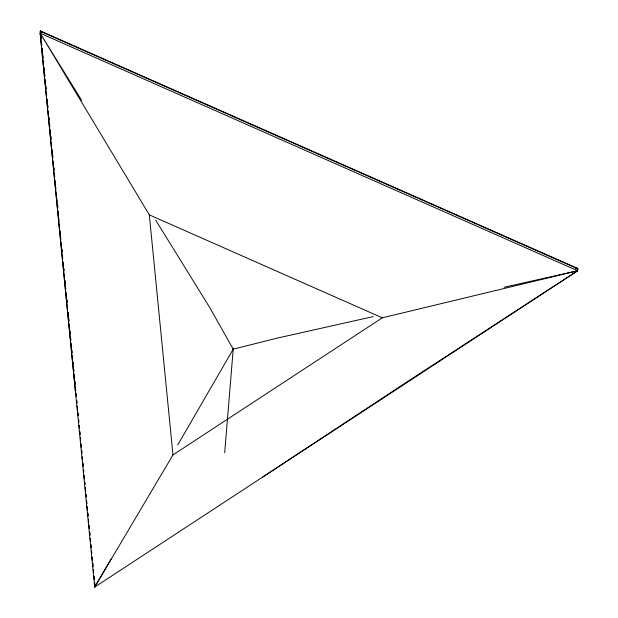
<?xml version="1.0" encoding="UTF-8"?>
<svg xmlns="http://www.w3.org/2000/svg" width="618" height="618" viewBox="0 0 618 618"><rect width="100%" height="100%" fill="white"/><g stroke="black" fill="none" stroke-linecap="round" stroke-linejoin="round"><path stroke-width="0.93" d="M40.348 30.9L40.162 33.202L94.693 587.1L577.652 270.769L577.838 268.467L40.348 30.9L41.63 32.329M75.744 394.678L40.162 33.202L577.652 270.769L382.279 317.83L172.963 454.925L94.693 587.1L94.693 582.874M224.689 452.801L233.287 348.313M373.202 316.601L278.038 337.938L233.218 349.155L177.729 444.96M94.693 587.1L111.201 558.842M262.472 477.204L407.834 381.337L577.652 270.769L504.164 287.246M575.914 268.382L577.838 268.467M575.891 268.768L577.807 268.853L40.317 31.294L40.51 33.21M81.707 100.425L40.162 33.202L149.324 214.871L382.279 317.83M40.317 31.294L41.607 32.715M155.674 220.101L209.888 307.818L233.218 349.155M40.796 36.091L41.082 38.973M41.367 41.854L41.754 45.693M42.039 48.575L42.325 51.456M42.611 54.338L42.997 58.177M43.283 61.058L43.569 63.94M43.955 67.779L44.141 69.703M44.527 73.542L44.813 76.423M45.191 80.263L45.384 82.186M45.771 86.026L46.056 88.907M46.435 92.746L46.628 94.662M47.107 99.467L47.3 101.391M47.679 105.23L47.872 107.146M48.351 111.951L48.544 113.867M48.922 117.714L49.116 119.629M49.502 123.469L49.788 126.35M50.166 130.197L50.359 132.113M50.746 135.952L51.031 138.834M51.41 142.681L51.603 144.597M52.654 155.157L52.847 157.08M53.897 167.64L54.09 169.564M57.628 205.091L57.822 207.015M149.324 214.871L172.963 454.925M40.819 35.697L41.105 38.579M41.483 42.418L41.676 44.341M42.055 48.181L42.333 51.062M42.712 54.902L42.997 57.775M43.376 61.622L43.561 63.538M43.94 67.377L44.226 70.259M44.604 74.098L44.79 76.022M45.168 79.861L45.454 82.735M45.832 86.574L46.018 88.498M46.396 92.337L46.682 95.218M47.061 99.058L47.246 100.973M47.725 105.778L47.91 107.694M48.289 111.534L48.474 113.457M48.853 117.296L49.139 120.178M49.517 124.017L49.703 125.933M50.081 129.772L50.367 132.654M50.746 136.493L51.031 139.374M51.41 143.214L51.595 145.137M51.974 148.977L52.26 151.858M52.638 155.697L52.824 157.613M53.202 161.452L53.488 164.334M53.866 168.173L54.052 170.097M54.43 173.936L54.716 176.81M55.095 180.657L55.28 182.573M55.751 187.37L55.944 189.293M56.323 193.133L56.508 195.049M56.887 198.896L57.173 201.769M57.551 205.609L57.737 207.532M58.115 211.371L58.401 214.253M58.78 218.092L59.065 220.974M59.436 224.813L59.629 226.729M60.008 230.568L60.294 233.449M60.672 237.289L60.858 239.212M61.236 243.052L61.522 245.933M61.9 249.772L62.086 251.688M62.464 255.528L62.75 258.409M63.129 262.248L63.314 264.172M63.785 268.969L63.978 270.893M64.357 274.732L64.542 276.648M64.921 280.487L65.207 283.368M65.585 287.208L65.771 289.131M66.149 292.971L66.435 295.844M66.814 299.684L67.092 302.565M67.47 306.404L67.663 308.328M68.042 312.167L68.32 315.049M68.698 318.888L68.892 320.804M69.27 324.643L69.548 327.525M69.927 331.364L70.12 333.287M70.591 338.085L70.784 340.008M71.155 343.847L71.348 345.763M71.819 350.568L72.012 352.484M72.383 356.323L72.576 358.247M72.955 362.086L73.241 364.968L72.932 362.133M73.619 368.807L73.805 370.723M74.469 377.443L74.183 374.562L74.508 378.409M75.126 384.164L74.848 381.283L75.064 384.149M75.504 388.004L75.697 389.927M76.076 393.766L76.354 396.64M76.732 400.479L76.926 402.403M77.304 406.242L77.582 409.124M77.961 412.963L78.154 414.879M78.625 419.684L78.81 421.6M79.189 425.439L79.382 427.362M79.761 431.202L80.039 434.083M80.417 437.923L80.61 439.838M80.989 443.678L81.267 446.559M81.646 450.398L81.931 453.28M82.31 457.119L82.495 459.043M82.874 462.882L83.16 465.763M83.538 469.603L83.731 471.519M84.102 475.358L84.388 478.239M84.766 482.079L84.96 484.002M85.33 487.841L85.616 490.715M85.995 494.555L86.188 496.478M86.659 501.275L86.844 503.199M87.223 507.038L87.416 508.954M87.795 512.801L88.073 515.675M88.451 519.514L88.644 521.438M89.023 525.277L89.301 528.158M89.68 531.998L89.965 534.879M90.344 538.718L90.529 540.634M90.908 544.473L91.194 547.355M91.572 551.194L91.758 553.118M92.136 556.957L92.422 559.838M92.8 563.678L92.986 565.594M93.364 569.433L93.65 572.314M94.029 576.154L94.214 578.077M75.999 393.72L76.284 396.594M76.655 400.418L76.941 403.291M77.219 406.165L77.598 409.989M77.883 412.863L78.162 415.736M78.54 419.56L78.826 422.434M79.104 425.3L79.39 428.174M79.768 432.005L80.046 434.871M80.332 437.745L80.618 440.619M80.989 444.442L81.275 447.316M81.561 450.19L81.839 453.056M82.217 456.887L82.495 459.761M82.874 463.585L83.16 466.459M83.438 469.325L83.724 472.198M84.102 476.03L84.38 478.896M84.666 481.77L84.952 484.643M85.23 487.509L85.608 491.341M85.894 494.215L86.172 497.081M86.551 500.912L86.837 503.786M87.115 506.652L87.493 510.483M87.779 513.357L88.057 516.231M88.343 519.105L88.722 522.936M89 525.81L89.286 528.684M89.564 531.55L89.942 535.381M90.228 538.255L90.506 541.129M90.885 544.96L91.17 547.834M91.456 550.708L91.734 553.581M92.113 557.413L92.399 560.287M92.677 563.16L93.055 566.992M93.341 569.866L93.619 572.731M93.998 576.563L94.284 579.437M94.562 582.31L94.848 585.184M61.962 249.185L62.148 251.101M63.824 268.336L64.009 270.244M65.029 280.773L65.214 282.689M66.234 293.218L66.427 295.134M66.891 299.915L67.076 301.831M68.096 312.36L68.281 314.276M68.652 318.108L68.93 320.974M69.301 324.805L69.494 326.721M69.865 330.545L70.143 333.419M70.606 338.208L70.792 340.116M71.163 343.948L71.348 345.864M71.719 349.688L71.997 352.561M72.376 356.393L72.654 359.259M73.581 368.838L73.859 371.704M75.442 387.98L75.72 390.846"/></g></svg>
